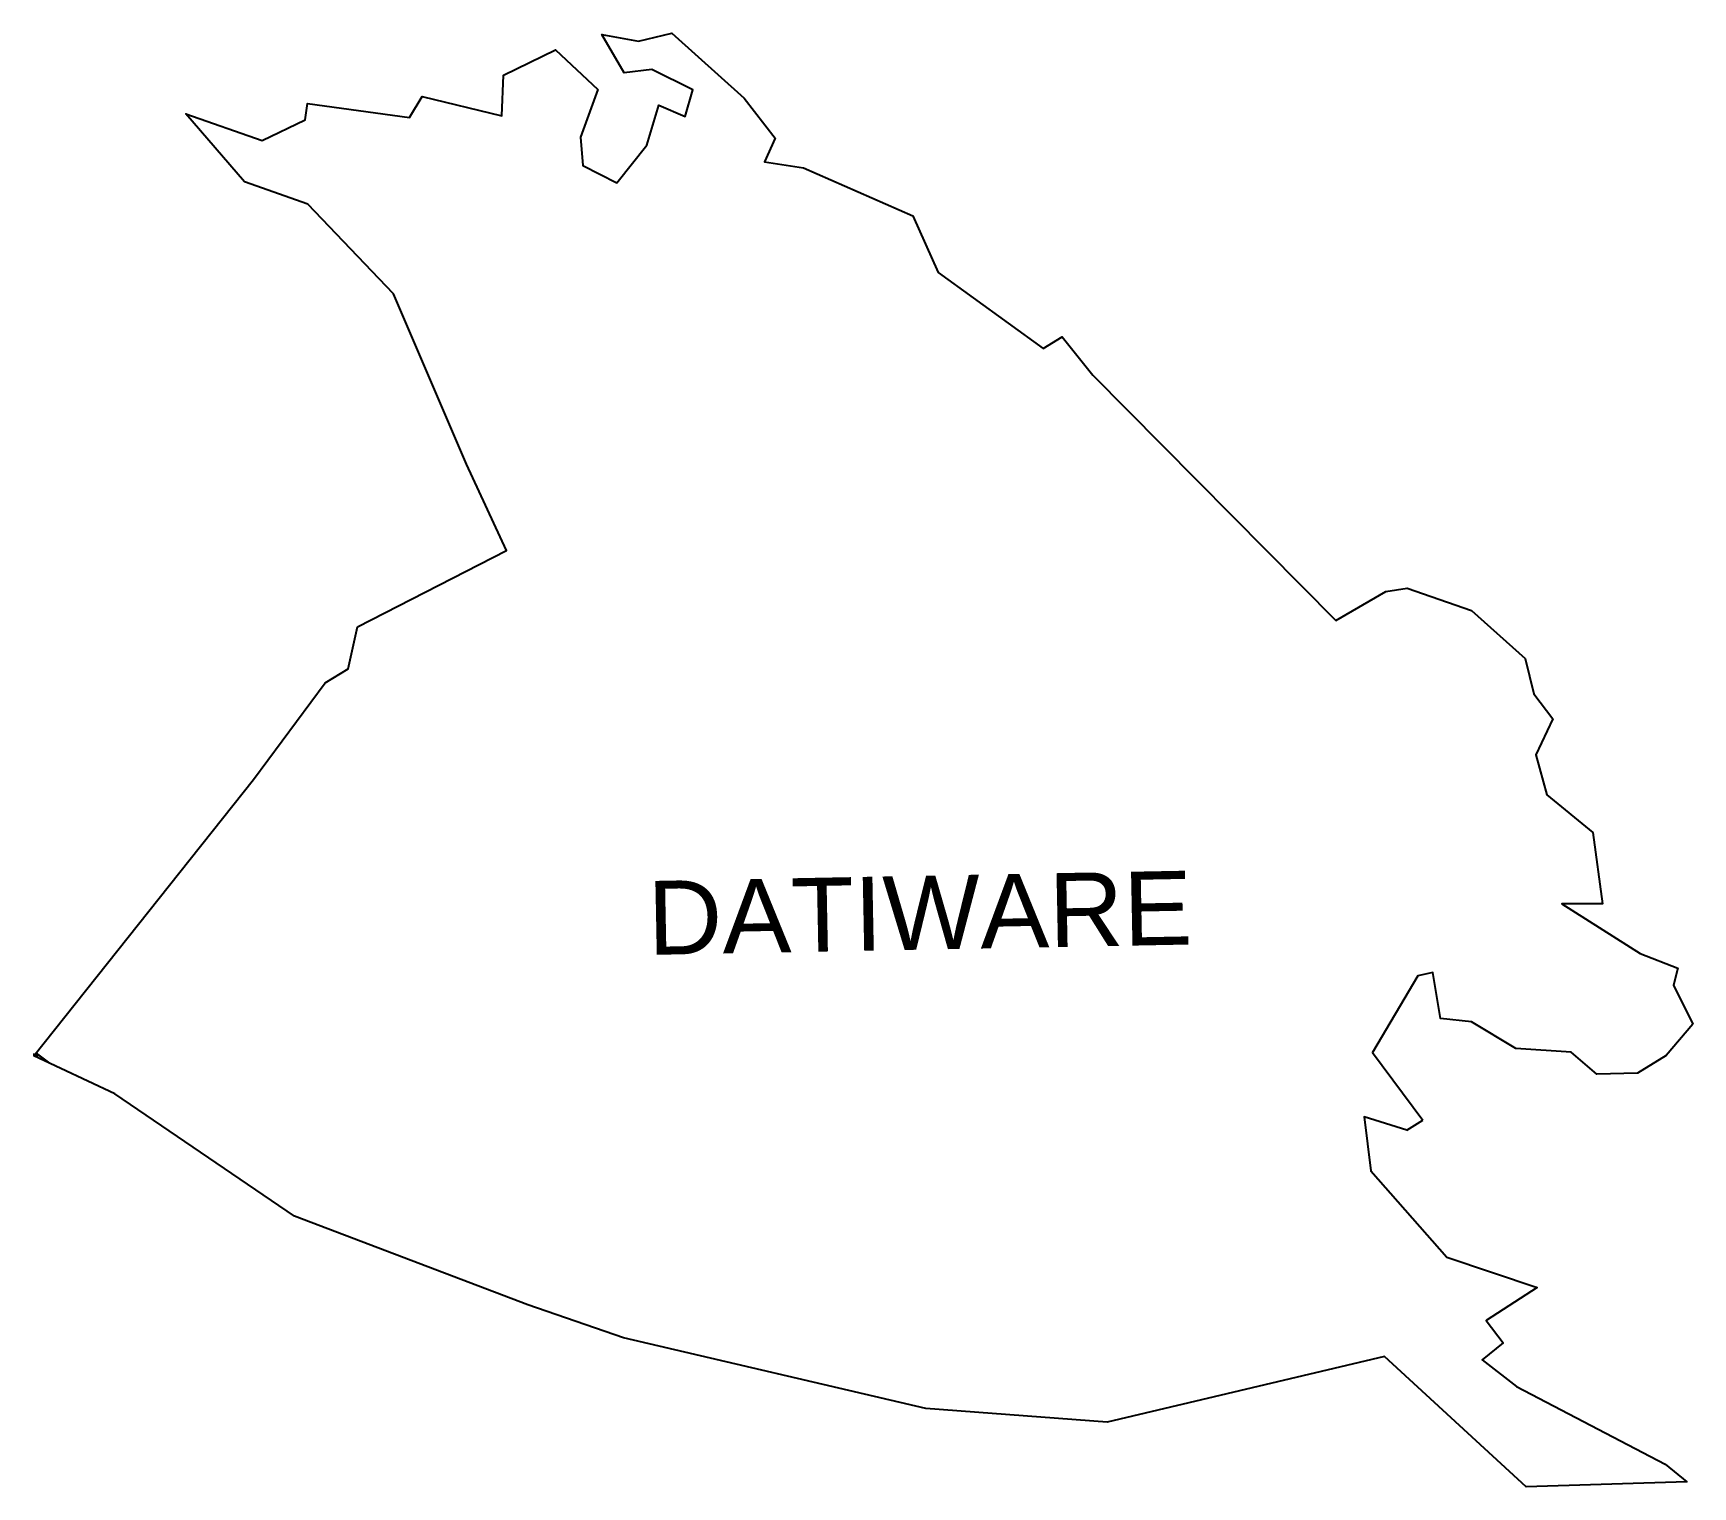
# Model space of a CAD drawing. Header units: metres. Extents: x 263521 to 265964, y 2158809 to 2160949.
import ezdxf

# ---------------------------------------------------------------- set-up
doc = ezdxf.new("R2010")
doc.units = ezdxf.units.M
for name, color, linetype in [('MUDFLATS', 40, 'Continuous'), ('village', 3, 'Continuous'), ('VILLAGE NAME', 250, 'Continuous')]:
    doc.layers.add(name, color=color, linetype=linetype)
doc.styles.get("Standard").update_dxf_attribs({"font": 'simplex.shx'})

msp = doc.modelspace()

# ---------------------------------------------------------------- hatches: boundary and pattern name
at = {"layer": 'MUDFLATS'}
h = msp.add_hatch(dxfattribs=at)
h.set_pattern_fill('MUDST', color=256)
h.paths.add_polyline_path([(263545.2, 2159432.5), (263525.1, 2159447.5), (263521.9, 2159443.5)])

# ---------------------------------------------------------------- linework, layer by layer
at = {"layer": 'MUDFLATS', "linetype": 'Continuous'}
for p, q in [((263521, 2159445.8), (263527.3, 2159445.7)), ((263533.6, 2159439.3), (263536.2, 2159439.3))]:
    msp.add_line(p, q, dxfattribs=at)
at = {"layer": 'MUDFLATS', "const_width": 2.98}
msp.add_lwpolyline([(263545.2, 2159432.5), (263525.1, 2159447.5)], dxfattribs=at)
msp.add_lwpolyline([(263545.2, 2159432.5), (263525.1, 2159447.5)], dxfattribs=at)
at = {"layer": 'MUDFLATS', "color": 3, "flags": 128}
msp.add_lwpolyline([(265543.1, 2159334.2), (265567, 2159348.5)], dxfattribs=at)
at = {"layer": 'village', "color": 3, "true_color": 0x00ff00}
for points in [[(265543.1, 2159334.2, 0), (265480.2, 2159353.6, 0), (265490.4, 2159274.2, 0), (265602.2, 2159146.8, 0), (265735.1, 2159102.4, 0), (265659.9, 2159054, 0), (265685.3, 2159021.1, 0), (265654.4, 2158996.1, 0), (265704.5, 2158956.8, 0), (265923.5, 2158842.2, 0), (265955.3, 2158816.3, 0), (265719, 2158809.1, 0), (265510.6, 2159000.7, 0), (265101.9, 2158904, 0), (264835.2, 2158924.1, 0), (264389.8, 2159028.4, 0), (264249.2, 2159076.7, 0), (263905.9, 2159207.6, 0), (263641.4, 2159387.3, 0), (263521.9, 2159443.5, 0), (263845.3, 2159850.2, 0), (263950.7, 2159992.2, 0), (263984.9, 2160012.8, 0), (263998.5, 2160074.6, 0), (264218, 2160187, 0), (264159, 2160314, 0), (264051.3, 2160565.1, 0), (263925.3, 2160696.7, 0), (263832, 2160729.7, 0), (263745.6, 2160830, 0), (263857.9, 2160790.6, 0), (263921.5, 2160821, 0), (263924.8, 2160845, 0), (264075.2, 2160824.3, 0), (264093.6, 2160855.2, 0), (264210.8, 2160826.7, 0), (264213.5, 2160886.7, 0), (264290.1, 2160924.1, 0), (264352.1, 2160865.8, 0), (264326.9, 2160795.5, 0), (264330.3, 2160753.7, 0), (264380.4, 2160728.2, 0), (264424.4, 2160783.9, 0), (264442.1, 2160842.8, 0), (264480.7, 2160826.1, 0), (264491.9, 2160865.3, 0), (264431.9, 2160895.1, 0), (264391.2, 2160890.3, 0), (264357.9, 2160946.8, 0), (264411.9, 2160937, 0), (264461.1, 2160948.5, 0), (264567.5, 2160853.1, 0), (264613.1, 2160793.9, 0), (264597.7, 2160759.3, 0), (264654.9, 2160750.5, 0), (264815.9, 2160679.9, 0), (264853.4, 2160596.5, 0), (265007.9, 2160484.4, 0), (265035.6, 2160501.4, 0), (265080.8, 2160445.4, 0), (265438.5, 2160083.9, 0), (265512.4, 2160126.9, 0), (265543.5, 2160131.5, 0), (265638.6, 2160098.6, 0), (265717.3, 2160028.4, 0), (265730.2, 2159976.4, 0), (265758.2, 2159939.4, 0), (265733.2, 2159886.4, 0), (265749.4, 2159827.5, 0), (265817.3, 2159772.3, 0), (265831.2, 2159667, 0), (265771.2, 2159667.1, 0), (265887, 2159593.8, 0), (265942.4, 2159572.4, 0), (265935.9, 2159547.3, 0), (265964.3, 2159489.9, 0)], [(265964.3, 2159489.9, 0), (265925.1, 2159443.9, 0), (265882.8, 2159418.1, 0), (265823, 2159416.5, 0), (265785.2, 2159448.6, 0), (265703.9, 2159454, 0), (265638.6, 2159493.6, 0), (265592.7, 2159498.3, 0), (265581.3, 2159566.1, 0), (265559.5, 2159561.3, 0), (265492.7, 2159448.2, 0), (265567, 2159348.5, 0)]]:
    msp.add_polyline3d(points, dxfattribs=at)

# ---------------------------------------------------------------- texts
at = {"layer": 'VILLAGE NAME', "insert": (264424.5, 2159700.6), "char_height": 108.748, "attachment_point": 1, "rotation": 1.1028}
msp.add_mtext_dynamic_manual_height_columns('{\\fArial|b0|i0|c0|p34;DATIWARE}', width=726.929, gutter_width=543.7, heights=[0], dxfattribs=at)

doc.saveas('drawing.dxf')
